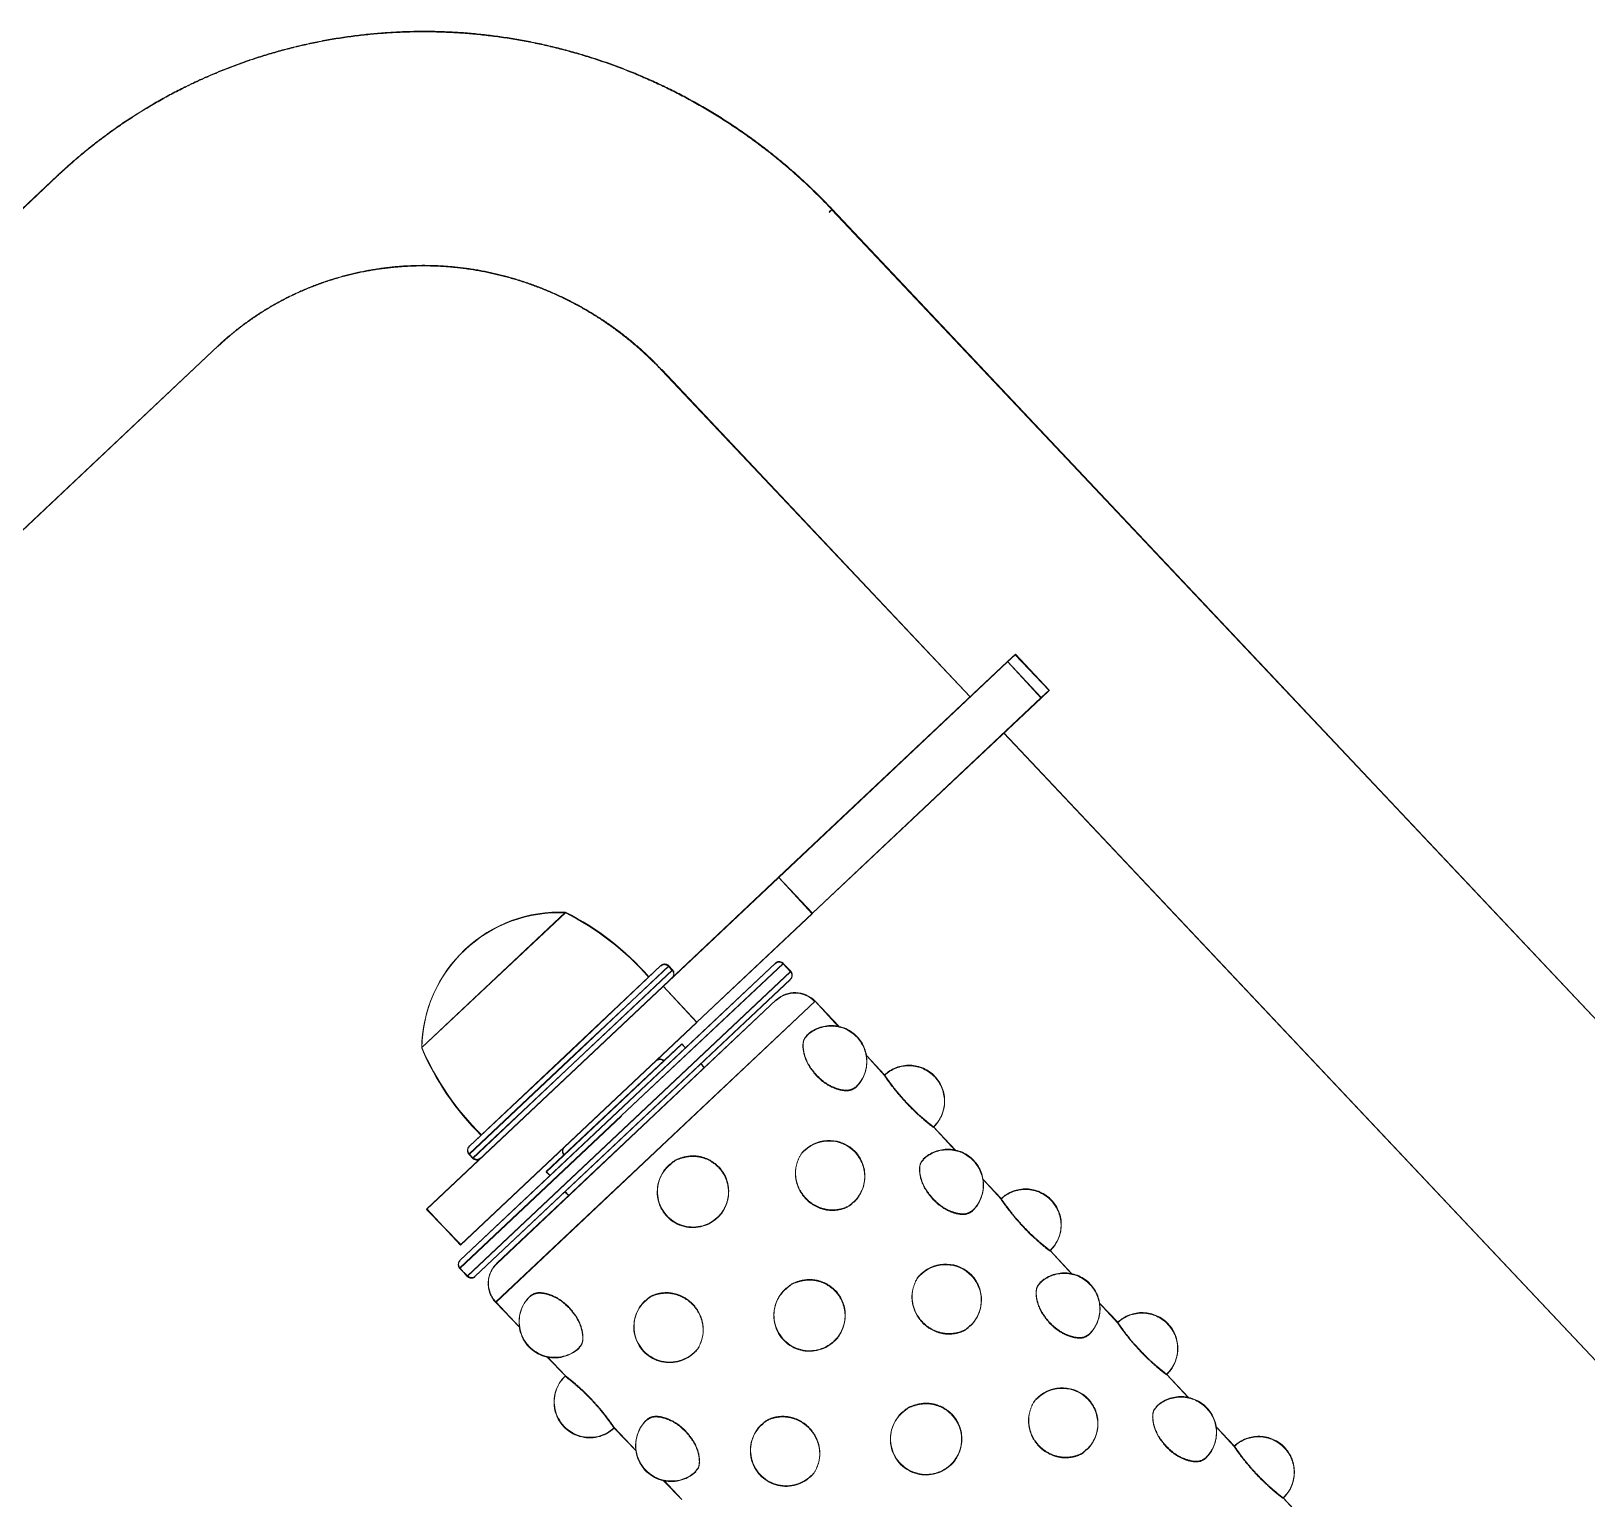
# Model space of a CAD drawing. Header units: millimetres. Extents: x -71377 to 516042, y -145869 to 441446.
# Drawn here: x 217460.8 to 217744.5, y 147288.5 to 147556.3 of the extents above; entities that cross this region are included whole.
import ezdxf

# ---------------------------------------------------------------- set-up
doc = ezdxf.new("R2010")
doc.units = ezdxf.units.MM
doc.header["$LTSCALE"] = 1000
doc.linetypes.add('IMPORT-DASHEDX2 _4_', pattern=[152.4, 101.6, -50.8])
doc.layers.add('05', color=5, linetype='IMPORT-DASHEDX2 _4_', lineweight=5)
doc.layers.add('조경라인_dwg', color=8, linetype='Continuous', lineweight=5)

# ---------------------------------------------------------------- blocks, each defined once
blk = doc.blocks.new('조경라인_dwg-6847807-지반층 배치도')
at = {"layer": '05', "flags": 128}
for points in [[(217465.58, 147529.93), (217266.95, 147342.65), (217266.98, 147342.49), (217267.43, 147341.05), (217268.13, 147339.42), (217269.06, 147337.63), (217270.21, 147335.71), (217271.55, 147333.69), (217273.07, 147331.59), (217274.75, 147329.44), (217276.56, 147327.29), (217278.48, 147325.16), (217280.46, 147323.09), (217282.5, 147321.1), (217284.54, 147319.22), (217286.57, 147317.5), (217288.55, 147315.94), (217290.45, 147314.58), (217292.24, 147313.43), (217293.9, 147312.52), (217295.39, 147311.85), (217296.25, 147311.58), (217494.86, 147498.85), (217296.28, 147311.69), (217295.43, 147311.96), (217293.93, 147312.63), (217292.27, 147313.54), (217290.48, 147314.69), (217288.58, 147316.05), (217286.6, 147317.61), (217284.57, 147319.34), (217282.53, 147321.21), (217280.5, 147323.2), (217278.51, 147325.27), (217276.59, 147327.4), (217274.78, 147329.56), (217273.1, 147331.7), (217271.58, 147333.8), (217270.24, 147335.83), (217269.09, 147337.75), (217268.16, 147339.53), (217267.47, 147341.16), (217267.01, 147342.6), (217266.98, 147342.76), (217465.55, 147529.81)], [(217606.33, 147523.31), (217606.86, 147523.81), (217781.33, 147338.69), (217606.83, 147523.7), (217606.3, 147523.2)], [(217575.76, 147494.41), (217632.03, 147434.85), (217575.79, 147494.52)], [(217645, 147434.71), (217646.46, 147436.08), (217640.29, 147442.63), (217638.83, 147441.26), (217644.97, 147434.6), (217603.27, 147395.38), (217645, 147434.71), (217638.83, 147441.26), (217597.1, 147401.93), (217603.24, 147395.27), (217582.21, 147375.53), (217603.27, 147395.38), (217597.1, 147401.93), (217576.03, 147382.08), (217582.17, 147375.42), (217539.09, 147334.81), (217532.95, 147341.47), (217576.03, 147382.08), (217582.21, 147375.53), (217539.12, 147334.92), (217532.91, 147341.36), (217576, 147381.97), (217597.06, 147401.82), (217638.8, 147441.15), (217640.26, 147442.52), (217646.43, 147435.97), (217644.97, 147434.6)], [(217638.17, 147428.19), (217750.26, 147309.4), (217638.2, 147428.3)], [(217558.22, 147395.43), (217532.05, 147370.86), (217558.25, 147395.55)], [(217568.43, 147358.35), (217538.96, 147330.57), (217540.36, 147329.22), (217599.31, 147384.78), (217597.94, 147386.23), (217568.47, 147358.46), (217597.91, 147386.12), (217599.28, 147384.67), (217540.33, 147329.11), (217538.99, 147330.68), (217568.47, 147358.46)], [(217599.24, 147383.25), (217541.78, 147329.18), (217599.27, 147383.37)], [(217608.05, 147374.63), (217603.75, 147379.34), (217545.53, 147324.47), (217549.87, 147319.87), (217545.5, 147324.36), (217603.75, 147379.34), (217608.08, 147374.74)], [(217545.71, 147331.43), (217596.68, 147379.55), (217545.74, 147331.54)], [(217616.41, 147365.77), (217613.13, 147369.39), (217616.44, 147365.88)], [(217583.55, 147367.09), (217582.9, 147367.93), (217583.58, 147367.21)], [(217629.31, 147352.07), (217625.35, 147356.42), (217629.35, 147352.18)], [(217637.67, 147343.21), (217634.39, 147346.83), (217637.7, 147343.32)], [(217558.12, 147344.5), (217558.84, 147343.89), (217558.15, 147344.61)], [(217650.58, 147329.51), (217646.61, 147333.86), (217650.61, 147329.62)], [(217658.93, 147320.65), (217655.65, 147324.27), (217658.96, 147320.76)], [(217554.88, 147314.41), (217558.22, 147311.01), (217554.91, 147314.52)], [(217671.84, 147306.95), (217667.88, 147311.3), (217671.87, 147307.06)], [(217567.1, 147301.44), (217571.13, 147297.31), (217567.13, 147301.55)], [(217680.19, 147298.09), (217676.91, 147301.71), (217680.22, 147298.2)], [(217576.14, 147291.85), (217579.48, 147288.45), (217576.17, 147291.96)], [(217693.1, 147284.39), (217689.14, 147288.74), (217693.13, 147284.5)]]:
    blk.add_lwpolyline(points, dxfattribs=at)
for points in [[(217567.75, 147359.07), (217596.53, 147386.28), (217567.78, 147359.19), (217539.03, 147332.09)], [(217541.33, 147350.66), (217540.64, 147351.39), (217558.83, 147368.53), (217577.06, 147385.79), (217577.74, 147385.06), (217559.55, 147367.92)], [(217577.03, 147385.68), (217577.71, 147384.95), (217559.52, 147367.81), (217541.36, 147350.77), (217540.67, 147351.5), (217558.86, 147368.65)], [(217558.15, 147369.26), (217575.64, 147385.83), (217558.18, 147369.37), (217540.71, 147352.91)], [(217554.69, 147348.14), (217555.41, 147347.53), (217554.72, 147348.25), (217579.47, 147371.57), (217580.15, 147370.84), (217579.43, 147371.46)]]:
    blk.add_lwpolyline(points, close=True, dxfattribs=at)
at = {"layer": '05'}
for centre, radius, start, end in [((217557.01, 147370.46), 25, 87.2483, 179.3573), ((217557.05, 147370.57), 25, 87.2483, 179.3573), ((217535.8, 147350.74), 50, 41.1852, 63.3656), ((217535.83, 147350.85), 50, 41.1852, 63.3656), ((217576.3, 147384.99), 1, 43.3028, 133.3028), ((217576.33, 147385.11), 1, 43.3028, 133.3028), ((217597.18, 147385.44), 1, 43.3028, 133.3028), ((217597.21, 147385.55), 1, 43.3028, 133.3028), ((217576.98, 147384.27), 1, 313.3028, 43.3028), ((217577.02, 147384.38), 1, 313.3028, 43.3028), ((217598.55, 147383.98), 1, 313.3028, 43.3028), ((217598.58, 147384.09), 1, 313.3028, 43.3028), ((217600.08, 147375.8), 5, 43.3028, 133.3028), ((217600.11, 147375.91), 5, 43.3028, 133.3028), ((217606.68, 147368.28), 6.5, 43.3028, 133.482), ((217606.71, 147368.39), 6.5, 43.3028, 133.482), ((217606.68, 147368.28), 6.5, 313.2439, 43.3028), ((217606.71, 147368.39), 6.5, 313.2439, 43.3028), ((217577.96, 147390.47), 50, 203.24, 225.4203), ((217577.99, 147390.58), 50, 203.24, 225.4203), ((217575.43, 147367.69), 1, 43.3028, 133.3028), ((217575.46, 147367.8), 1, 43.3028, 133.3028), ((217620.86, 147361.04), 6.5, 43.3028, 133.463), ((217620.89, 147361.15), 6.5, 43.3028, 133.463), ((217620.86, 147361.04), 6.5, 313.2848, 43.3028), ((217620.89, 147361.15), 6.5, 313.2848, 43.3028), ((217541.37, 147352.07), 1, 133.3028, 223.3028), ((217541.4, 147352.19), 1, 133.3028, 223.3028), ((217558.69, 147351.91), 1, 133.3028, 223.3028), ((217558.73, 147352.03), 1, 133.3028, 223.3028), ((217606.31, 147347.32), 6.5, 43.3028, 132.8316), ((217606.34, 147347.43), 6.5, 43.3028, 132.8316), ((217606.31, 147347.32), 6.5, 313.2917, 43.3028), ((217606.34, 147347.43), 6.5, 313.2917, 43.3028), ((217627.94, 147345.72), 6.5, 43.3028, 133.482), ((217627.97, 147345.83), 6.5, 43.3028, 133.482), ((217542.05, 147351.35), 1, 223.3028, 313.3028), ((217542.08, 147351.46), 1, 223.3028, 313.3028), ((217581.47, 147344.52), 6.5, 130.3975, 312.5379), ((217581.5, 147344.63), 6.5, 130.3975, 312.5379), ((217581.47, 147344.52), 6.5, 312.5379, 43.3028), ((217581.5, 147344.63), 6.5, 312.5379, 43.3028), ((217627.94, 147345.72), 6.5, 313.2439, 43.3028), ((217627.97, 147345.83), 6.5, 313.2439, 43.3028), ((217642.12, 147338.48), 6.5, 43.3028, 133.463), ((217642.16, 147338.59), 6.5, 43.3028, 133.463), ((217642.12, 147338.48), 6.5, 313.2848, 43.3028), ((217642.16, 147338.59), 6.5, 313.2848, 43.3028), ((217539.69, 147331.25), 1, 133.3028, 223.3028), ((217539.72, 147331.37), 1, 133.3028, 223.3028), ((217549.14, 147327.79), 5, 133.3028, 223.3028), ((217549.17, 147327.9), 5, 133.3028, 223.3028), ((217627.6, 147324.87), 6.5, 43.3028, 132.8316), ((217541.06, 147329.8), 1, 223.3028, 313.3028), ((217541.09, 147329.91), 1, 223.3028, 313.3028), ((217627.57, 147324.76), 6.5, 43.3028, 132.8316), ((217627.57, 147324.76), 6.5, 313.2917, 43.3028), ((217627.6, 147324.87), 6.5, 313.2917, 43.3028), ((217649.2, 147323.16), 6.5, 43.3028, 133.482), ((217649.23, 147323.27), 6.5, 43.3028, 133.482), ((217602.73, 147321.96), 6.5, 130.3975, 312.5379), ((217602.76, 147322.07), 6.5, 130.3975, 312.5379), ((217602.73, 147321.96), 6.5, 312.5379, 43.3028), ((217602.76, 147322.07), 6.5, 312.5379, 43.3028), ((217649.2, 147323.16), 6.5, 313.2439, 43.3028), ((217649.23, 147323.27), 6.5, 313.2439, 43.3028), ((217556.26, 147320.76), 6.5, 133.1624, 313.5434), ((217556.29, 147320.87), 6.5, 133.1624, 313.5434), ((217577.2, 147319.89), 6.5, 133.1087, 313.1395), ((217577.23, 147320), 6.5, 133.1087, 313.1395), ((217663.39, 147315.92), 6.5, 43.3028, 133.463), ((217663.42, 147316.03), 6.5, 43.3028, 133.463), ((217663.39, 147315.92), 6.5, 313.2848, 43.3028), ((217663.42, 147316.03), 6.5, 313.2848, 43.3028), ((217562.64, 147306.17), 6.5, 133.2337, 313.3112), ((217562.68, 147306.28), 6.5, 133.2337, 313.3112), ((217648.83, 147302.2), 6.5, 43.3028, 132.8316), ((217648.86, 147302.31), 6.5, 43.3028, 132.8316), ((217648.83, 147302.2), 6.5, 313.2917, 43.3028), ((217648.86, 147302.31), 6.5, 313.2917, 43.3028), ((217670.46, 147300.6), 6.5, 43.3028, 133.482), ((217670.49, 147300.71), 6.5, 43.3028, 133.482), ((217577.55, 147298.31), 6.5, 133.1624, 313.5434), ((217623.99, 147299.4), 6.5, 130.3975, 312.5379), ((217624.02, 147299.51), 6.5, 130.3975, 312.5379), ((217623.99, 147299.4), 6.5, 312.5379, 43.3028), ((217624.02, 147299.51), 6.5, 312.5379, 43.3028), ((217670.46, 147300.6), 6.5, 313.2439, 43.3028), ((217670.49, 147300.71), 6.5, 313.2439, 43.3028), ((217577.52, 147298.2), 6.5, 133.1624, 313.5434), ((217598.46, 147297.33), 6.5, 133.1087, 313.1395), ((217598.49, 147297.44), 6.5, 133.1087, 313.1395), ((217684.65, 147293.36), 6.5, 43.3028, 133.463), ((217684.68, 147293.47), 6.5, 43.3028, 133.463), ((217684.65, 147293.36), 6.5, 313.2848, 43.3028), ((217684.68, 147293.47), 6.5, 313.2848, 43.3028)]:
    blk.add_arc(centre, radius, start, end, dxfattribs=at)
for points, knots in [([(217465.55, 147529.81), (217466.35, 147530.56), (217468.5, 147532.54), (217472.18, 147535.58), (217476.61, 147538.86), (217481.23, 147541.87), (217486.01, 147544.61), (217490.95, 147547.08), (217496.02, 147549.27), (217501.22, 147551.16), (217506.52, 147552.76), (217511.91, 147554.06), (217517.38, 147555.05), (217522.89, 147555.74), (217528.45, 147556.11), (217534.03, 147556.17), (217539.61, 147555.92), (217545.18, 147555.36), (217550.72, 147554.49), (217556.21, 147553.31), (217561.64, 147551.82), (217566.98, 147550.04), (217572.23, 147547.96), (217577.35, 147545.6), (217582.35, 147542.95), (217587.2, 147540.03), (217591.89, 147536.85), (217596.4, 147533.42), (217600.72, 147529.74), (217604.17, 147526.47), (217606.16, 147524.4), (217606.83, 147523.7)], [0, 0, 0, 0, 0.021138, 0.056572, 0.092006, 0.127443, 0.162882, 0.198328, 0.233781, 0.269243, 0.304717, 0.340204, 0.375706, 0.411222, 0.446755, 0.482305, 0.517871, 0.553455, 0.589056, 0.624674, 0.660308, 0.695958, 0.731622, 0.767301, 0.802991, 0.838694, 0.874406, 0.910128, 0.945857, 0.981591, 1, 1, 1, 1]), ([(217465.58, 147529.93), (217466.38, 147530.67), (217468.54, 147532.66), (217472.21, 147535.69), (217476.64, 147538.97), (217481.26, 147541.98), (217486.05, 147544.73), (217490.98, 147547.19), (217496.06, 147549.38), (217501.25, 147551.28), (217506.55, 147552.88), (217511.94, 147554.17), (217517.41, 147555.17), (217522.93, 147555.85), (217528.48, 147556.22), (217534.06, 147556.29), (217539.65, 147556.04), (217545.21, 147555.47), (217550.75, 147554.6), (217556.24, 147553.42), (217561.67, 147551.94), (217567.01, 147550.15), (217572.26, 147548.07), (217577.39, 147545.71), (217582.38, 147543.06), (217587.23, 147540.15), (217591.92, 147536.96), (217596.43, 147533.53), (217600.75, 147529.85), (217604.21, 147526.58), (217606.19, 147524.51), (217606.86, 147523.81)], [0, 0, 0, 0, 0.021138, 0.056572, 0.092006, 0.127443, 0.162882, 0.198328, 0.233781, 0.269243, 0.304717, 0.340204, 0.375706, 0.411222, 0.446755, 0.482305, 0.517871, 0.553455, 0.589056, 0.624674, 0.660308, 0.695958, 0.731622, 0.767301, 0.802991, 0.838694, 0.874406, 0.910128, 0.945857, 0.981591, 1, 1, 1, 1]), ([(217575.76, 147494.41), (217575.3, 147494.88), (217573.86, 147496.38), (217571.29, 147498.76), (217567.96, 147501.45), (217564.46, 147503.89), (217560.81, 147506.07), (217557.02, 147507.99), (217553.11, 147509.64), (217549.11, 147511), (217545.03, 147512.07), (217540.9, 147512.85), (217536.74, 147513.32), (217532.57, 147513.49), (217528.4, 147513.35), (217524.28, 147512.91), (217520.2, 147512.17), (217516.21, 147511.13), (217512.31, 147509.79), (217508.53, 147508.16), (217504.89, 147506.26), (217501.41, 147504.08), (217498.16, 147501.69), (217496.02, 147499.85), (217494.95, 147498.85), (217494.83, 147498.74)], [0, 0, 0, 0, 0.021126, 0.06712, 0.113122, 0.159131, 0.205156, 0.251205, 0.297287, 0.343411, 0.389586, 0.435818, 0.482118, 0.528492, 0.574947, 0.621486, 0.668115, 0.714834, 0.761642, 0.808536, 0.855509, 0.902552, 0.949651, 0.994339, 1, 1, 1, 1]), ([(217575.79, 147494.52), (217575.33, 147495), (217573.89, 147496.49), (217571.32, 147498.87), (217568, 147501.56), (217564.5, 147504), (217560.84, 147506.18), (217557.05, 147508.11), (217553.14, 147509.75), (217549.14, 147511.11), (217545.06, 147512.18), (217540.93, 147512.96), (217536.77, 147513.43), (217532.6, 147513.6), (217528.44, 147513.46), (217524.31, 147513.02), (217520.24, 147512.28), (217516.24, 147511.24), (217512.34, 147509.9), (217508.56, 147508.28), (217504.92, 147506.37), (217501.44, 147504.2), (217498.2, 147501.8), (217496.05, 147499.96), (217494.98, 147498.96), (217494.86, 147498.85)], [0, 0, 0, 0, 0.021126, 0.06712, 0.113122, 0.159131, 0.205156, 0.251205, 0.297287, 0.343411, 0.389586, 0.435818, 0.482118, 0.528492, 0.574947, 0.621486, 0.668115, 0.714834, 0.761642, 0.808536, 0.855509, 0.902552, 0.949651, 0.994339, 1, 1, 1, 1]), ([(217603.99, 147365.74), (217603.52, 147366.3), (217602.59, 147367.43), (217601.76, 147369.32), (217601.47, 147371.05), (217601.64, 147372.36), (217602.09, 147372.77), (217602.26, 147372.94)], [0, 0, 0, 0, 0.214515, 0.429014, 0.643863, 0.858483, 1, 1, 1, 1]), ([(217604.02, 147365.85), (217603.55, 147366.42), (217602.62, 147367.54), (217601.79, 147369.44), (217601.5, 147371.17), (217601.68, 147372.47), (217602.12, 147372.88), (217602.29, 147373.05)], [0, 0, 0, 0, 0.214515, 0.429014, 0.643863, 0.858483, 1, 1, 1, 1]), ([(217611.12, 147363.55), (217610.82, 147363.35), (217610.2, 147362.94), (217608.66, 147362.97), (217606.9, 147363.53), (217605.26, 147364.51), (217604.36, 147365.38), (217603.99, 147365.74)], [0, 0, 0, 0, 0.206029, 0.418316, 0.631882, 0.846594, 1, 1, 1, 1]), ([(217611.15, 147363.66), (217610.85, 147363.46), (217610.23, 147363.05), (217608.69, 147363.08), (217606.94, 147363.64), (217605.29, 147364.62), (217604.39, 147365.49), (217604.02, 147365.85)], [0, 0, 0, 0, 0.206029, 0.418316, 0.631882, 0.846594, 1, 1, 1, 1]), ([(217620.48, 147360.67), (217619.99, 147361.21), (217619, 147362.29), (217617.79, 147363.82), (217616.92, 147365.01), (217616.45, 147365.7), (217616.45, 147365.7), (217616.45, 147365.7)], [0, 0, 0, 0, 0.214351, 0.428688, 0.643373, 0.85783, 1, 1, 1, 1]), ([(217620.51, 147360.79), (217620.02, 147361.33), (217619.04, 147362.4), (217617.82, 147363.94), (217616.96, 147365.12), (217616.48, 147365.81), (217616.48, 147365.81), (217616.48, 147365.81)], [0, 0, 0, 0, 0.214351, 0.428688, 0.643373, 0.85783, 1, 1, 1, 1]), ([(217625.31, 147356.31), (217625.26, 147356.35), (217625.16, 147356.43), (217624.31, 147357.1), (217623.07, 147358.15), (217621.71, 147359.4), (217620.84, 147360.3), (217620.48, 147360.67)], [0, 0, 0, 0, 0.206804, 0.418885, 0.632242, 0.846743, 1, 1, 1, 1]), ([(217625.35, 147356.42), (217625.29, 147356.46), (217625.19, 147356.54), (217624.34, 147357.21), (217623.1, 147358.26), (217621.74, 147359.51), (217620.87, 147360.41), (217620.51, 147360.79)], [0, 0, 0, 0, 0.206804, 0.418885, 0.632242, 0.846743, 1, 1, 1, 1]), ([(217610.7, 147342.64), (217610.57, 147342.48), (217610.03, 147341.86), (217608.56, 147341.27), (217606.53, 147341.04), (217604.41, 147341.52), (217602.53, 147342.66), (217601.08, 147344.35), (217600.24, 147346.38), (217600.07, 147348.53), (217600.64, 147350.47), (217601.32, 147351.71), (217601.87, 147352.05), (217601.9, 147352.07)], [0, 0, 0, 0, 0.035009, 0.140699, 0.246639, 0.353293, 0.460319, 0.567163, 0.673859, 0.780771, 0.887771, 0.994256, 1, 1, 1, 1]), ([(217610.73, 147342.75), (217610.6, 147342.59), (217610.06, 147341.97), (217608.59, 147341.38), (217606.56, 147341.15), (217604.45, 147341.64), (217602.56, 147342.77), (217601.11, 147344.46), (217600.27, 147346.49), (217600.1, 147348.64), (217600.67, 147350.58), (217601.35, 147351.82), (217601.9, 147352.17), (217601.93, 147352.18)], [0, 0, 0, 0, 0.035009, 0.140699, 0.246639, 0.353293, 0.460319, 0.567163, 0.673859, 0.780771, 0.887771, 0.994256, 1, 1, 1, 1]), ([(217577.29, 147349.43), (217577.38, 147349.53), (217577.95, 147350.16), (217579.46, 147350.79), (217581.6, 147351.14), (217583.78, 147350.71), (217585.69, 147349.59), (217587.14, 147347.9), (217587.94, 147345.84), (217588.04, 147343.62), (217587.34, 147341.56), (217586.53, 147340.2), (217585.88, 147339.77), (217585.84, 147339.74)], [0, 0, 0, 0, 0.01932, 0.126578, 0.234089, 0.342324, 0.450936, 0.559364, 0.667642, 0.776139, 0.884725, 0.99279, 1, 1, 1, 1]), ([(217577.32, 147349.54), (217577.41, 147349.64), (217577.98, 147350.27), (217579.5, 147350.9), (217581.64, 147351.25), (217583.81, 147350.82), (217585.72, 147349.7), (217587.17, 147348.01), (217587.97, 147345.96), (217588.07, 147343.73), (217587.37, 147341.67), (217586.56, 147340.31), (217585.92, 147339.88), (217585.87, 147339.86)], [0, 0, 0, 0, 0.01932, 0.126578, 0.234089, 0.342324, 0.450936, 0.559364, 0.667642, 0.776139, 0.884725, 0.99279, 1, 1, 1, 1]), ([(217625.25, 147343.18), (217624.78, 147343.74), (217623.85, 147344.87), (217623.02, 147346.76), (217622.73, 147348.49), (217622.91, 147349.8), (217623.35, 147350.21), (217623.52, 147350.38)], [0, 0, 0, 0, 0.214514, 0.429014, 0.643862, 0.858483, 1, 1, 1, 1]), ([(217625.28, 147343.29), (217624.81, 147343.86), (217623.88, 147344.98), (217623.05, 147346.88), (217622.76, 147348.61), (217622.94, 147349.91), (217623.38, 147350.32), (217623.56, 147350.49)], [0, 0, 0, 0, 0.214514, 0.429014, 0.643862, 0.858483, 1, 1, 1, 1]), ([(217632.38, 147340.99), (217632.08, 147340.79), (217631.46, 147340.38), (217629.92, 147340.41), (217628.17, 147340.97), (217626.52, 147341.95), (217625.62, 147342.82), (217625.25, 147343.18)], [0, 0, 0, 0, 0.206029, 0.418315, 0.631882, 0.846592, 1, 1, 1, 1]), ([(217632.41, 147341.1), (217632.11, 147340.9), (217631.49, 147340.49), (217629.96, 147340.52), (217628.2, 147341.08), (217626.55, 147342.06), (217625.65, 147342.93), (217625.28, 147343.29)], [0, 0, 0, 0, 0.206029, 0.418315, 0.631882, 0.846592, 1, 1, 1, 1]), ([(217641.74, 147338.11), (217641.25, 147338.65), (217640.27, 147339.73), (217639.05, 147341.26), (217638.19, 147342.45), (217637.71, 147343.14), (217637.71, 147343.14), (217637.71, 147343.14)], [0, 0, 0, 0, 0.214351, 0.428689, 0.643373, 0.85783, 1, 1, 1, 1]), ([(217641.77, 147338.23), (217641.28, 147338.77), (217640.3, 147339.84), (217639.08, 147341.38), (217638.22, 147342.56), (217637.74, 147343.25), (217637.74, 147343.25), (217637.74, 147343.25)], [0, 0, 0, 0, 0.214351, 0.428689, 0.643373, 0.85783, 1, 1, 1, 1]), ([(217646.58, 147333.75), (217646.52, 147333.79), (217646.42, 147333.87), (217645.57, 147334.54), (217644.33, 147335.59), (217642.97, 147336.84), (217642.1, 147337.74), (217641.74, 147338.11)], [0, 0, 0, 0, 0.206804, 0.418885, 0.632242, 0.846742, 1, 1, 1, 1]), ([(217646.61, 147333.86), (217646.56, 147333.9), (217646.45, 147333.98), (217645.6, 147334.65), (217644.36, 147335.7), (217643, 147336.95), (217642.13, 147337.85), (217641.77, 147338.23)], [0, 0, 0, 0, 0.206804, 0.418885, 0.632242, 0.846742, 1, 1, 1, 1]), ([(217598.59, 147326.98), (217598.67, 147327.08), (217599.24, 147327.71), (217600.76, 147328.34), (217602.9, 147328.69), (217605.07, 147328.26), (217606.98, 147327.14), (217608.43, 147325.46), (217609.24, 147323.4), (217609.33, 147321.17), (217608.63, 147319.11), (217607.82, 147317.75), (217607.18, 147317.32), (217607.14, 147317.3)], [0, 0, 0, 0, 0.01932, 0.126578, 0.234089, 0.342324, 0.450936, 0.559364, 0.667642, 0.776139, 0.884725, 0.99279, 1, 1, 1, 1]), ([(217631.96, 147320.08), (217631.83, 147319.92), (217631.29, 147319.3), (217629.82, 147318.71), (217627.79, 147318.48), (217625.68, 147318.96), (217623.79, 147320.1), (217622.34, 147321.79), (217621.5, 147323.82), (217621.33, 147325.97), (217621.9, 147327.91), (217622.58, 147329.15), (217623.13, 147329.49), (217623.16, 147329.51)], [0, 0, 0, 0, 0.035009, 0.140699, 0.246639, 0.353293, 0.46032, 0.567163, 0.673859, 0.780771, 0.887772, 0.994256, 1, 1, 1, 1]), ([(217632, 147320.19), (217631.86, 147320.03), (217631.33, 147319.41), (217629.85, 147318.82), (217627.82, 147318.59), (217625.71, 147319.08), (217623.82, 147320.21), (217622.37, 147321.9), (217621.53, 147323.93), (217621.36, 147326.08), (217621.93, 147328.02), (217622.61, 147329.26), (217623.17, 147329.61), (217623.19, 147329.62)], [0, 0, 0, 0, 0.035009, 0.140699, 0.246639, 0.353293, 0.46032, 0.567163, 0.673859, 0.780771, 0.887772, 0.994256, 1, 1, 1, 1]), ([(217551.82, 147325.49), (217552.12, 147325.69), (217552.74, 147326.1), (217554.27, 147326.07), (217556.03, 147325.51), (217557.67, 147324.53), (217558.57, 147323.66), (217558.95, 147323.3)], [0, 0, 0, 0, 0.204872, 0.417468, 0.631347, 0.846369, 1, 1, 1, 1]), ([(217551.85, 147325.6), (217552.15, 147325.8), (217552.77, 147326.21), (217554.3, 147326.18), (217556.06, 147325.62), (217557.71, 147324.64), (217558.6, 147323.77), (217558.98, 147323.41)], [0, 0, 0, 0, 0.204872, 0.417468, 0.631347, 0.846369, 1, 1, 1, 1]), ([(217572.82, 147324.58), (217572.95, 147324.73), (217573.48, 147325.35), (217574.95, 147325.93), (217576.98, 147326.17), (217579.09, 147325.68), (217580.98, 147324.54), (217582.43, 147322.86), (217583.27, 147320.83), (217583.44, 147318.67), (217582.87, 147316.74), (217582.2, 147315.51), (217581.65, 147315.16), (217581.64, 147315.15)], [0, 0, 0, 0, 0.03429, 0.140274, 0.246507, 0.353456, 0.460778, 0.567917, 0.674909, 0.782116, 0.889413, 0.996192, 1, 1, 1, 1]), ([(217572.85, 147324.69), (217572.98, 147324.84), (217573.51, 147325.46), (217574.98, 147326.05), (217577.01, 147326.28), (217579.12, 147325.79), (217581.01, 147324.65), (217582.46, 147322.97), (217583.3, 147320.94), (217583.47, 147318.78), (217582.9, 147316.85), (217582.23, 147315.62), (217581.69, 147315.28), (217581.67, 147315.26)], [0, 0, 0, 0, 0.03429, 0.140274, 0.246507, 0.353456, 0.460778, 0.567917, 0.674909, 0.782116, 0.889413, 0.996192, 1, 1, 1, 1]), ([(217598.55, 147326.87), (217598.64, 147326.97), (217599.21, 147327.6), (217600.73, 147328.23), (217602.86, 147328.58), (217605.04, 147328.15), (217606.95, 147327.03), (217608.4, 147325.34), (217609.2, 147323.28), (217609.3, 147321.06), (217608.6, 147319), (217607.79, 147317.64), (217607.14, 147317.21), (217607.1, 147317.18)], [0, 0, 0, 0, 0.01932, 0.126578, 0.234089, 0.342324, 0.450936, 0.559364, 0.667642, 0.776139, 0.884725, 0.99279, 1, 1, 1, 1]), ([(217646.51, 147320.62), (217646.04, 147321.18), (217645.11, 147322.31), (217644.28, 147324.21), (217643.99, 147325.93), (217644.17, 147327.24), (217644.61, 147327.65), (217644.79, 147327.82)], [0, 0, 0, 0, 0.214514, 0.429013, 0.643862, 0.858483, 1, 1, 1, 1]), ([(217646.54, 147320.73), (217646.07, 147321.3), (217645.14, 147322.42), (217644.31, 147324.32), (217644.02, 147326.05), (217644.2, 147327.35), (217644.64, 147327.76), (217644.82, 147327.93)], [0, 0, 0, 0, 0.214514, 0.429013, 0.643862, 0.858483, 1, 1, 1, 1]), ([(217558.95, 147323.3), (217559.41, 147322.73), (217560.35, 147321.61), (217561.18, 147319.71), (217561.46, 147317.98), (217561.29, 147316.68), (217560.85, 147316.26), (217560.67, 147316.1)], [0, 0, 0, 0, 0.2145464, 0.429076, 0.6439602, 0.8586115, 1, 1, 1, 1]), ([(217558.98, 147323.41), (217559.44, 147322.85), (217560.38, 147321.72), (217561.21, 147319.82), (217561.5, 147318.1), (217561.32, 147316.79), (217560.88, 147316.38), (217560.7, 147316.21)], [0, 0, 0, 0, 0.2145464, 0.429076, 0.6439602, 0.8586115, 1, 1, 1, 1]), ([(217653.64, 147318.43), (217653.34, 147318.23), (217652.72, 147317.82), (217651.19, 147317.85), (217649.43, 147318.41), (217647.78, 147319.39), (217646.88, 147320.26), (217646.51, 147320.62)], [0, 0, 0, 0, 0.206029, 0.418315, 0.631882, 0.846593, 1, 1, 1, 1]), ([(217653.68, 147318.54), (217653.37, 147318.34), (217652.75, 147317.93), (217651.22, 147317.96), (217649.46, 147318.52), (217647.81, 147319.5), (217646.91, 147320.37), (217646.54, 147320.73)], [0, 0, 0, 0, 0.206029, 0.418315, 0.631882, 0.846593, 1, 1, 1, 1]), ([(217663, 147315.55), (217662.51, 147316.09), (217661.53, 147317.17), (217660.31, 147318.7), (217659.45, 147319.89), (217658.97, 147320.58), (217658.97, 147320.58), (217658.97, 147320.58)], [0, 0, 0, 0, 0.214351, 0.428689, 0.643373, 0.85783, 1, 1, 1, 1]), ([(217663.03, 147315.67), (217662.54, 147316.21), (217661.56, 147317.28), (217660.34, 147318.82), (217659.48, 147320), (217659, 147320.69), (217659.01, 147320.69), (217659.01, 147320.69)], [0, 0, 0, 0, 0.214351, 0.428689, 0.643373, 0.85783, 1, 1, 1, 1]), ([(217667.84, 147311.19), (217667.79, 147311.23), (217667.68, 147311.31), (217666.83, 147311.98), (217665.59, 147313.03), (217664.23, 147314.28), (217663.36, 147315.18), (217663, 147315.55)], [0, 0, 0, 0, 0.206804, 0.418885, 0.632243, 0.846743, 1, 1, 1, 1]), ([(217667.87, 147311.3), (217667.82, 147311.34), (217667.71, 147311.42), (217666.86, 147312.09), (217665.62, 147313.14), (217664.26, 147314.39), (217663.39, 147315.29), (217663.03, 147315.67)], [0, 0, 0, 0, 0.206804, 0.418885, 0.632243, 0.846743, 1, 1, 1, 1]), ([(217558.25, 147310.85), (217558.23, 147310.86), (217558.16, 147310.92), (217558.63, 147310.56), (217559.59, 147309.78), (217560.96, 147308.59), (217562.49, 147307.12), (217564, 147305.49), (217565.31, 147303.91), (217566.33, 147302.55), (217566.92, 147301.71), (217567.17, 147301.34), (217567.1, 147301.44), (217567.1, 147301.45)], [0, 0, 0, 0, 0.035456, 0.141436, 0.247664, 0.35461, 0.461927, 0.569063, 0.67605, 0.783254, 0.890544, 0.997322, 1, 1, 1, 1]), ([(217558.28, 147310.96), (217558.26, 147310.97), (217558.19, 147311.03), (217558.66, 147310.67), (217559.62, 147309.9), (217560.99, 147308.71), (217562.52, 147307.23), (217564.03, 147305.6), (217565.35, 147304.02), (217566.36, 147302.66), (217566.95, 147301.82), (217567.2, 147301.45), (217567.13, 147301.55), (217567.13, 147301.56)], [0, 0, 0, 0, 0.035456, 0.141436, 0.247664, 0.35461, 0.461927, 0.569063, 0.67605, 0.783254, 0.890544, 0.997322, 1, 1, 1, 1]), ([(217619.82, 147304.31), (217619.9, 147304.41), (217620.47, 147305.04), (217621.99, 147305.67), (217624.13, 147306.02), (217626.3, 147305.59), (217628.21, 147304.47), (217629.66, 147302.78), (217630.47, 147300.72), (217630.56, 147298.5), (217629.86, 147296.44), (217629.05, 147295.08), (217628.41, 147294.65), (217628.37, 147294.62)], [0, 0, 0, 0, 0.01932, 0.126578, 0.234089, 0.342324, 0.450937, 0.559364, 0.667642, 0.776139, 0.884725, 0.99279, 1, 1, 1, 1]), ([(217619.85, 147304.42), (217619.93, 147304.52), (217620.5, 147305.15), (217622.02, 147305.78), (217624.16, 147306.13), (217626.33, 147305.7), (217628.25, 147304.58), (217629.69, 147302.9), (217630.5, 147300.84), (217630.59, 147298.61), (217629.89, 147296.55), (217629.08, 147295.19), (217628.44, 147294.76), (217628.4, 147294.74)], [0, 0, 0, 0, 0.01932, 0.126578, 0.234089, 0.342324, 0.450937, 0.559364, 0.667642, 0.776139, 0.884725, 0.99279, 1, 1, 1, 1]), ([(217653.23, 147297.52), (217653.09, 147297.36), (217652.56, 147296.74), (217651.08, 147296.15), (217649.05, 147295.92), (217646.94, 147296.4), (217645.05, 147297.54), (217643.6, 147299.23), (217642.76, 147301.26), (217642.59, 147303.41), (217643.16, 147305.35), (217643.84, 147306.59), (217644.4, 147306.93), (217644.42, 147306.95)], [0, 0, 0, 0, 0.035009, 0.140699, 0.24664, 0.353293, 0.46032, 0.567163, 0.67386, 0.780771, 0.887771, 0.994256, 1, 1, 1, 1]), ([(217653.26, 147297.63), (217653.12, 147297.47), (217652.59, 147296.85), (217651.12, 147296.26), (217649.08, 147296.03), (217646.97, 147296.52), (217645.08, 147297.66), (217643.63, 147299.34), (217642.79, 147301.37), (217642.63, 147303.52), (217643.19, 147305.46), (217643.87, 147306.7), (217644.43, 147307.05), (217644.46, 147307.06)], [0, 0, 0, 0, 0.035009, 0.140699, 0.24664, 0.353293, 0.46032, 0.567163, 0.67386, 0.780771, 0.887771, 0.994256, 1, 1, 1, 1]), ([(217573.08, 147302.93), (217573.38, 147303.13), (217574, 147303.54), (217575.53, 147303.51), (217577.29, 147302.95), (217578.94, 147301.97), (217579.83, 147301.1), (217580.21, 147300.74)], [0, 0, 0, 0, 0.204872, 0.417468, 0.631347, 0.84637, 1, 1, 1, 1]), ([(217573.11, 147303.04), (217573.41, 147303.24), (217574.03, 147303.65), (217575.56, 147303.62), (217577.32, 147303.06), (217578.97, 147302.08), (217579.87, 147301.21), (217580.24, 147300.85)], [0, 0, 0, 0, 0.204872, 0.417468, 0.631347, 0.84637, 1, 1, 1, 1]), ([(217594.08, 147302.02), (217594.21, 147302.17), (217594.74, 147302.79), (217596.21, 147303.37), (217598.24, 147303.61), (217600.35, 147303.12), (217602.24, 147301.98), (217603.69, 147300.3), (217604.53, 147298.27), (217604.7, 147296.11), (217604.13, 147294.18), (217603.46, 147292.95), (217602.92, 147292.6), (217602.9, 147292.59)], [0, 0, 0, 0, 0.03429, 0.140274, 0.246507, 0.353456, 0.460778, 0.567917, 0.674909, 0.782116, 0.889413, 0.996192, 1, 1, 1, 1]), ([(217594.11, 147302.13), (217594.24, 147302.28), (217594.77, 147302.9), (217596.24, 147303.49), (217598.27, 147303.72), (217600.39, 147303.23), (217602.27, 147302.09), (217603.72, 147300.41), (217604.56, 147298.38), (217604.73, 147296.22), (217604.16, 147294.29), (217603.49, 147293.06), (217602.95, 147292.72), (217602.93, 147292.7)], [0, 0, 0, 0, 0.03429, 0.140274, 0.246507, 0.353456, 0.460778, 0.567917, 0.674909, 0.782116, 0.889413, 0.996192, 1, 1, 1, 1]), ([(217667.77, 147298.06), (217667.3, 147298.62), (217666.37, 147299.75), (217665.54, 147301.65), (217665.25, 147303.37), (217665.43, 147304.68), (217665.87, 147305.09), (217666.05, 147305.26)], [0, 0, 0, 0, 0.214514, 0.429014, 0.643862, 0.858483, 1, 1, 1, 1]), ([(217667.8, 147298.17), (217667.33, 147298.74), (217666.4, 147299.86), (217665.57, 147301.76), (217665.28, 147303.49), (217665.46, 147304.79), (217665.9, 147305.2), (217666.08, 147305.37)], [0, 0, 0, 0, 0.214514, 0.429014, 0.643862, 0.858483, 1, 1, 1, 1]), ([(217580.21, 147300.74), (217580.67, 147300.17), (217581.61, 147299.05), (217582.44, 147297.15), (217582.73, 147295.42), (217582.55, 147294.12), (217582.11, 147293.7), (217581.93, 147293.54)], [0, 0, 0, 0, 0.214548, 0.429077, 0.64396, 0.858612, 1, 1, 1, 1]), ([(217580.24, 147300.85), (217580.71, 147300.29), (217581.64, 147299.16), (217582.47, 147297.26), (217582.76, 147295.54), (217582.58, 147294.23), (217582.14, 147293.82), (217581.96, 147293.65)], [0, 0, 0, 0, 0.214548, 0.429077, 0.64396, 0.858612, 1, 1, 1, 1]), ([(217674.91, 147295.87), (217674.6, 147295.67), (217673.98, 147295.26), (217672.45, 147295.29), (217670.69, 147295.85), (217669.04, 147296.83), (217668.14, 147297.7), (217667.77, 147298.06)], [0, 0, 0, 0, 0.206029, 0.418316, 0.631882, 0.846593, 1, 1, 1, 1]), ([(217674.94, 147295.98), (217674.63, 147295.78), (217674.01, 147295.37), (217672.48, 147295.4), (217670.72, 147295.96), (217669.07, 147296.94), (217668.18, 147297.81), (217667.8, 147298.17)], [0, 0, 0, 0, 0.206029, 0.418316, 0.631882, 0.846593, 1, 1, 1, 1]), ([(217684.26, 147292.99), (217683.77, 147293.53), (217682.79, 147294.61), (217681.57, 147296.14), (217680.71, 147297.33), (217680.23, 147298.02), (217680.24, 147298.02), (217680.24, 147298.02)], [0, 0, 0, 0, 0.214351, 0.428689, 0.643374, 0.85783, 1, 1, 1, 1]), ([(217684.3, 147293.11), (217683.8, 147293.65), (217682.82, 147294.72), (217681.61, 147296.26), (217680.74, 147297.44), (217680.27, 147298.13), (217680.27, 147298.13), (217680.27, 147298.13)], [0, 0, 0, 0, 0.214351, 0.428689, 0.643374, 0.85783, 1, 1, 1, 1]), ([(217689.1, 147288.63), (217689.05, 147288.67), (217688.94, 147288.75), (217688.09, 147289.42), (217686.85, 147290.47), (217685.49, 147291.72), (217684.62, 147292.62), (217684.26, 147292.99)], [0, 0, 0, 0, 0.2068044, 0.418885, 0.6322429, 0.8467431, 1, 1, 1, 1]), ([(217689.13, 147288.74), (217689.08, 147288.78), (217688.98, 147288.86), (217688.12, 147289.53), (217686.88, 147290.58), (217685.52, 147291.83), (217684.66, 147292.73), (217684.3, 147293.11)], [0, 0, 0, 0, 0.2068044, 0.418885, 0.6322429, 0.8467431, 1, 1, 1, 1])]:
    blk.add_open_spline(points, degree=3, knots=knots, dxfattribs=at)

msp = doc.modelspace()

# ---------------------------------------------------------------- block references
at = {"layer": '조경라인_dwg', "rotation": 8.537736462515947e-07}
msp.add_blockref('조경라인_dwg-6847807-지반층 배치도', (0, 0), dxfattribs=at)

doc.saveas('drawing.dxf')
